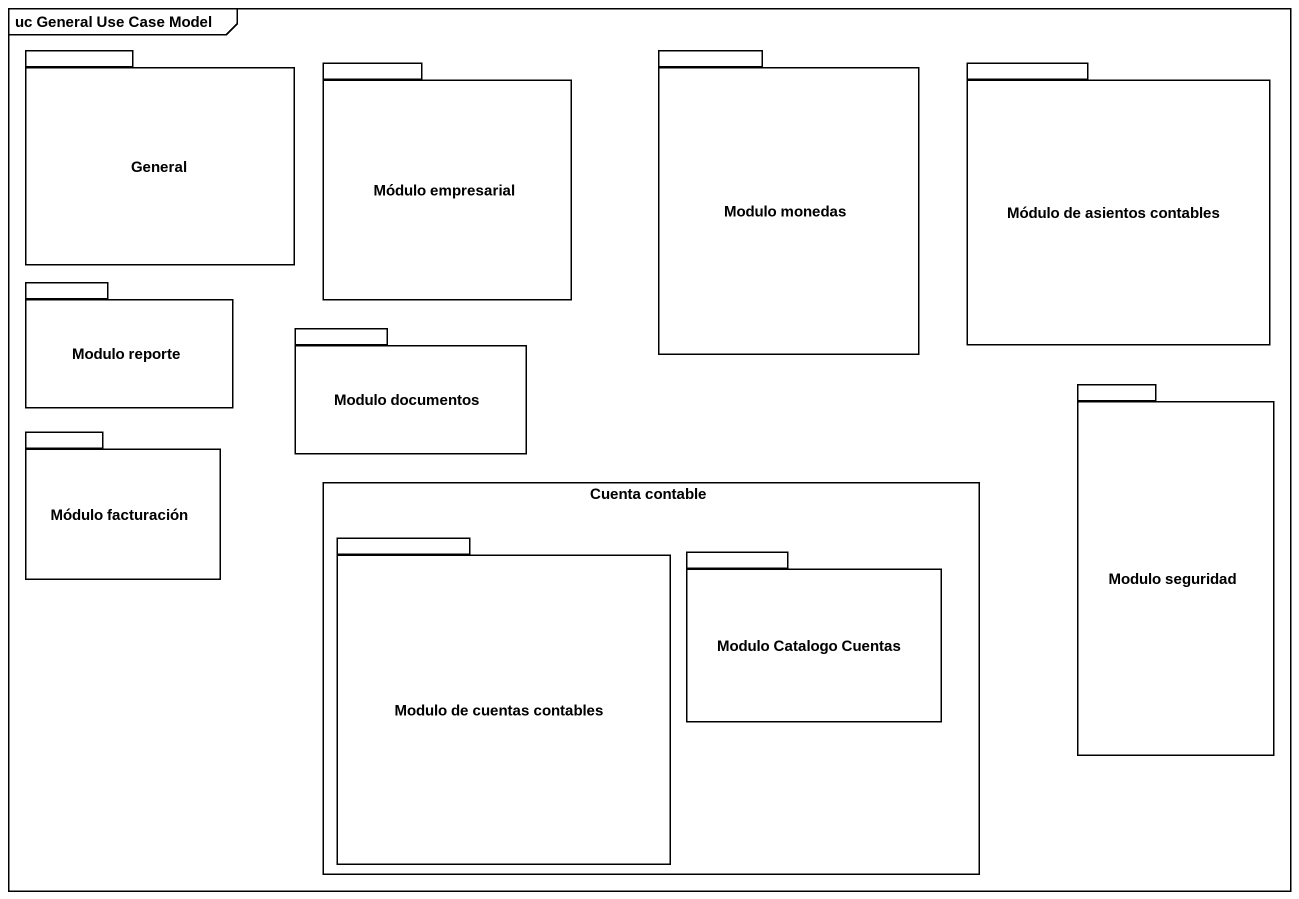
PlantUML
@startuml
mainframe uc General Use Case Model
package General {
}
package "Modulo monedas" as Modulo_monedas {
}
package "Módulo empresarial" as Módulo_empresarial {
}
package "Módulo de asientos contables" as Módulo_de_asientos_contables {
}
package "Modulo reporte" as Modulo_reporte {
}
package "Modulo documentos" as Modulo_documentos {
}
package "Modulo seguridad" as Modulo_seguridad {
}
package "Módulo facturación" as Módulo_facturación {
}
rectangle "Cuenta contable" as Cuenta_contable {
  package "Modulo de cuentas contables" as Modulo_de_cuentas_contables {
  }
  package "Modulo Catalogo Cuentas" as Modulo_Catalogo_Cuentas {
  }
}
@enduml
